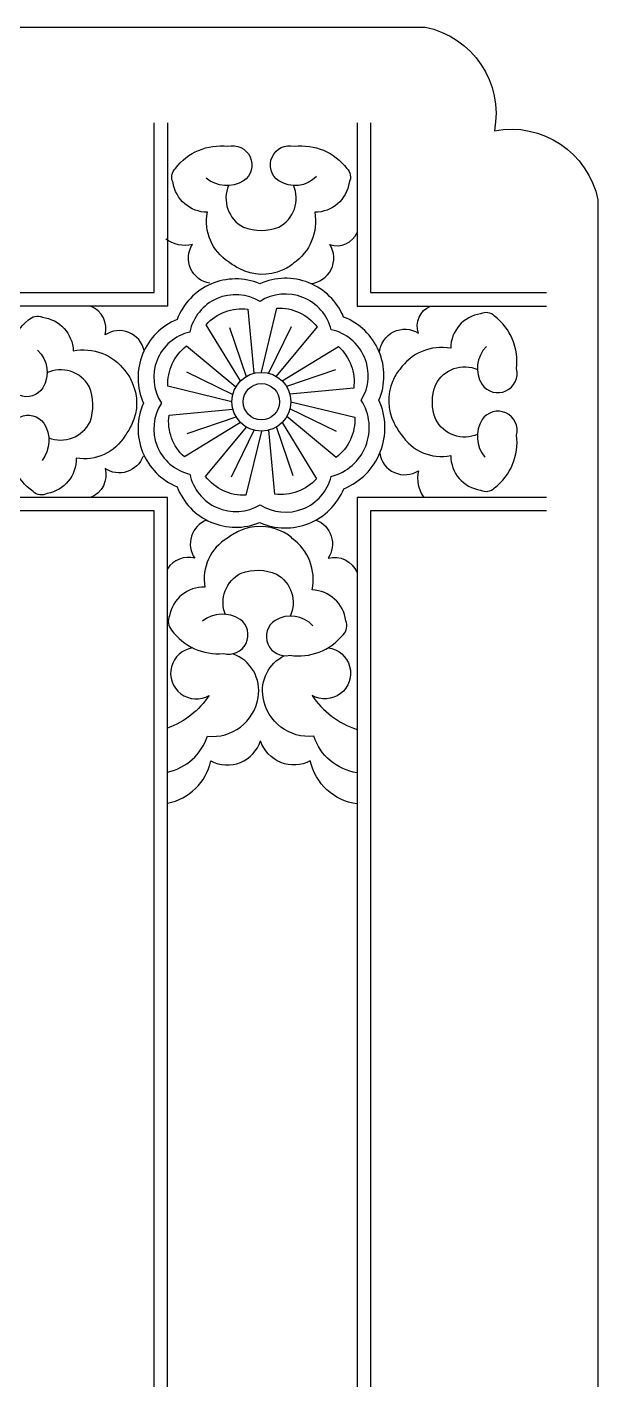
# Model space of a CAD drawing. Extents: x -66030 to 95157, y -13132 to 45879.
# Drawn here: x -17946 to -17439, y 3143 to 4344 of the extents above; entities that cross this region are included whole.
import ezdxf

# ---------------------------------------------------------------- set-up
doc = ezdxf.new("R2010")
doc.units = 0
doc.header["$LTSCALE"] = 100
doc.header["$MEASUREMENT"] = 0
doc.layers.add('3', color=11, linetype='CONTINUOUS')
doc.layers.add('7', color=105, linetype='CONTINUOUS')

msp = doc.modelspace()

# ---------------------------------------------------------------- linework, layer by layer
at = {"layer": '3'}
for p, q in [((-17766.5, 4077), (-17751.6, 4033.6)), ((-17711.6, 4077.7), (-17731.8, 4036.5)), ((-17804.8, 4037.7), (-17763.6, 4017.5)), ((-17672.3, 4039.4), (-17715.8, 4024.6)), ((-17671.6, 3984.6), (-17712.8, 4004.8)), ((-17804.1, 3982.8), (-17760.6, 3997.7)), ((-17709.9, 3945.3), (-17724.8, 3988.7)), ((-17764.7, 3944.5), (-17744.6, 3985.8))]:
    msp.add_line(p, q, dxfattribs=at)
for points in [[(-19382.2, 4190.3, -0.410539), (-19290.2, 4251.7, -0.410539), (-19228.8, 4343.8), (-17592.6, 4343.8, -0.410539), (-17531.2, 4251.7, -0.410539), (-17439.2, 4190.3), (-17439.2, 2538.7, -0.410539), (-17531.2, 2477.3, -0.410539), (-17592.6, 2385.2), (-19228.8, 2385.2, -0.410539), (-19290.2, 2477.3, -0.410539), (-19382.2, 2538.7)], [(-17633.7, 4012.5, 0.423982), (-17665.1, 4086.3, 0.420661), (-17739.6, 4115.9, 0.423641), (-17813.1, 4084.1, 0.425198), (-17842.9, 4009.9, 0.425198), (-17813.1, 3935.7, 0.423641), (-17739.6, 3903.9, 0.421993), (-17665, 3933.8, 0.425642)]]:
    msp.add_lwpolyline(points, format="xyb", close=True, dxfattribs=at)
for points in [[(-18959.5, 4258.8), (-18959.5, 4108.1), (-17833.5, 4108.1), (-17833.5, 4258.8)], [(-17641.2, 4258.8), (-17641.2, 4108.1), (-17484.8, 4108.1)], [(-17484.8, 3914.1), (-17641.2, 3914.1), (-17641.2, 2788.1), (-17484.8, 2788.1)]]:
    msp.add_lwpolyline(points, dxfattribs=at)
for points in [[(-17689.2, 4211.1, -0.35407), (-17722.8, 4207.2, -0.838332), (-17708.9, 4237.9, -0.26672), (-17662.2, 4218.3, -0.314427), (-17660.1, 4205.8, -0.369989), (-17690.8, 4179.3, -0.292926), (-17709.6, 4134, -0.099814), (-17719.7, 4128, -0.228766), (-17757.3, 4129, -0.050603), (-17767.3, 4135.4, -0.310937), (-17786.1, 4179.3, -0.369989), (-17816.7, 4205.8, -0.314427), (-17814.6, 4218.3, -0.26672), (-17768, 4237.9, -0.838332), (-17754, 4207.2, -0.319484), (-17787.3, 4209.7)], [(-17767.2, 4203.5, 0.395368), (-17754, 4166.1, 0.187473), (-17722.8, 4166.1, 0.395368), (-17709.7, 4203.5)], [(-17694.6, 4116.1, 0.56785), (-17677.4, 4150.7, 0.400322), (-17653.2, 4161.5, 0.400322)], [(-17784, 4116.3, -0.541742), (-17799.4, 4150.7, -0.220663), (-17823.2, 4155.6)], [(-17842.4, 4056.5, 0.533225), (-17877.1, 4070.4, 0.383007), (-17889.9, 4096.1)], [(-17649.4, 4012.4, 0.515595), (-17676.1, 4075, 0.510716), (-17739.4, 4100.2, 0.515594), (-17801.8, 4073, 0.520492), (-17827, 4009.9, 0.520492), (-17801.8, 3946.8, 0.515594), (-17739.4, 3919.6, 0.510716), (-17676.1, 3944.8, 0.510332), (-17649.4, 4012.4)], [(-17633.3, 4054.7, -0.56785), (-17598.6, 4071.9, -0.400322), (-17587.9, 4096.1, -0.400322)], [(-17937.1, 4056.9, -0.35407), (-17932.3, 4023.4, -0.838332), (-17963.4, 4036.5, -0.26672), (-17945.2, 4083.7, -0.314427), (-17932.7, 4086.1, -0.369989), (-17905.3, 4056.2, -0.292926), (-17859.5, 4038.7, -0.099814), (-17853.3, 4028.7, -0.228766), (-17853.3, 3991.1, -0.050603), (-17859.3, 3981, -0.310937), (-17902.7, 3961, -0.369989), (-17928.4, 3929.6, -0.314427), (-17941, 3931.3, -0.26672), (-17961.7, 3977.5, -0.838332), (-17931.5, 3992.2, -0.319484), (-17933, 3958.9)], [(-17756.7, 4029.6), (-17787.3, 4079.5, -0.246463), (-17750.2, 4093.2), (-17744.8, 4036.4)], [(-17738.2, 4037.3), (-17724.5, 4094.2, -0.246463), (-17688.7, 4077.6), (-17725, 4033.7)], [(-17538.3, 4060.1, 0.35407), (-17542.1, 4026.5, 0.838332), (-17511.5, 4040.5, 0.26672), (-17531, 4087.1, 0.314427), (-17543.5, 4089.2, 0.369989), (-17570, 4058.6, 0.292926), (-17615.3, 4039.7, 0.099814), (-17621.3, 4029.6, 0.228766), (-17620.3, 3992.1, 0.050603), (-17613.9, 3982.1, 0.310937), (-17570, 3963.3, 0.369989), (-17543.5, 3932.6, 0.314427), (-17531, 3934.7, 0.26672), (-17511.5, 3981.4, 0.838332), (-17542.1, 3995.3, 0.319484), (-17539.7, 3962)], [(-17764.3, 4011.1), (-17821.2, 4024.8, -0.246463), (-17804.7, 4060.7), (-17760.8, 4024.3)], [(-17719.7, 4029.6), (-17669.8, 4060.2, -0.246463), (-17656.2, 4023.1), (-17712.9, 4017.8)], [(-17927.4, 3979.2, 0.395368), (-17890.4, 3993.4, 0.187473), (-17891.2, 4024.6, 0.395368), (-17929, 4036.7)], [(-17545.9, 3982.2, -0.395368), (-17583.3, 3995.3, -0.187473), (-17583.3, 4026.5, -0.395368), (-17545.9, 4039.7)], [(-17756.7, 3992.7), (-17806.6, 3962.1, -0.246463), (-17820.2, 3999.1), (-17763.5, 4004.5)], [(-17712.1, 4011.1), (-17655.2, 3997.5, -0.246463), (-17671.7, 3961.6), (-17715.6, 3998)], [(-17738.2, 3985), (-17751.9, 3928.1, -0.246463), (-17787.7, 3944.7), (-17751.4, 3988.6)], [(-17719.7, 3992.7), (-17689.1, 3942.8, -0.246463), (-17726.2, 3929.1), (-17731.5, 3985.9)], [(-17633.1, 3965.3, 0.541742), (-17598.6, 3949.9, 0.220663), (-17593.8, 3926.1)], [(-17843.3, 3962.7, -0.488711), (-17877.1, 3951.9, -0.383007), (-17889.9, 3926.1)], [(-17786.8, 3906, 0.48607), (-17797.4, 3872.2, 0.334234), (-17821.5, 3862.7, 0.334234)], [(-17689.8, 3906.1, -0.488711), (-17679, 3872.2, -0.383007), (-17653.2, 3859.4)], [(-17692.4, 3812.2, 0.35407), (-17725.9, 3817, 0.838332), (-17712.8, 3786, 0.26672), (-17665.6, 3804.2, 0.314427), (-17663.2, 3816.7, 0.369989), (-17693.1, 3844, 0.292926), (-17710.7, 3889.8, 0.099814), (-17720.6, 3896.1, 0.228766), (-17758.2, 3896.1, 0.050603), (-17768.4, 3890, 0.310937), (-17788.4, 3846.6, 0.369989), (-17819.7, 3821, 0.314427), (-17818, 3808.4, 0.26672), (-17771.9, 3787.6, 0.838332), (-17757.1, 3817.9, 0.319484), (-17790.5, 3816.3)], [(-17770.1, 3821.9, -0.395368), (-17756, 3859, -0.187473), (-17724.8, 3858.1, -0.395368), (-17712.7, 3820.4)], [(-17799.2, 3792.5, 1.218925), (-17784.6, 3750.4, -0.159245), (-17821.5, 3721.3, -0.159245)], [(-17821.5, 3682.3, 0.265252), (-17786.1, 3714.1, 0.397275), (-17741.1, 3748.4, 0.370591), (-17763.8, 3787.3)], [(-17653.2, 3681.7, -0.282647), (-17691.6, 3714.1, -0.397275), (-17736.6, 3748.4, -0.335284), (-17717.9, 3785.6, -0.335284)], [(-17679, 3792.6, -1.229757), (-17693.2, 3750.4, 0.170214), (-17653.2, 3720.2)], [(-17821.5, 3654.6, 0.298746), (-17783.1, 3692.2, 0.465679), (-17738.9, 3710.1)], [(-17653.2, 3654.1, -0.316056), (-17694.7, 3692.2, -0.465679), (-17738.9, 3710.1, -0.495843)]]:
    msp.add_lwpolyline(points, format="xyb", dxfattribs=at)
msp.add_lwpolyline([(-17833.5, 3914.1), (-18959.5, 3914.1), (-18959.5, 2788.1), (-17833.5, 2788.1)], close=True, dxfattribs=at)
for radius in [26.1, 16.1]:
    msp.add_circle((-17738.2, 4011.1), radius, dxfattribs=at)
at = {"layer": '7'}
for points in [[(-17821.5, 4258.8), (-17821.5, 4096.1), (-18971.5, 4096.1), (-18971.5, 4258.8)], [(-17653.2, 4258.8), (-17653.2, 4096.1), (-17484.8, 4096.1)], [(-17821.5, 3926.1), (-18971.5, 3926.1), (-18971.5, 2776.1), (-17821.5, 2776.1), (-17821.5, 3926.1)], [(-17484.8, 3926.1), (-17653.2, 3926.1), (-17653.2, 2776.1), (-17484.8, 2776.1)]]:
    msp.add_lwpolyline(points, dxfattribs=at)

doc.saveas('drawing.dxf')
